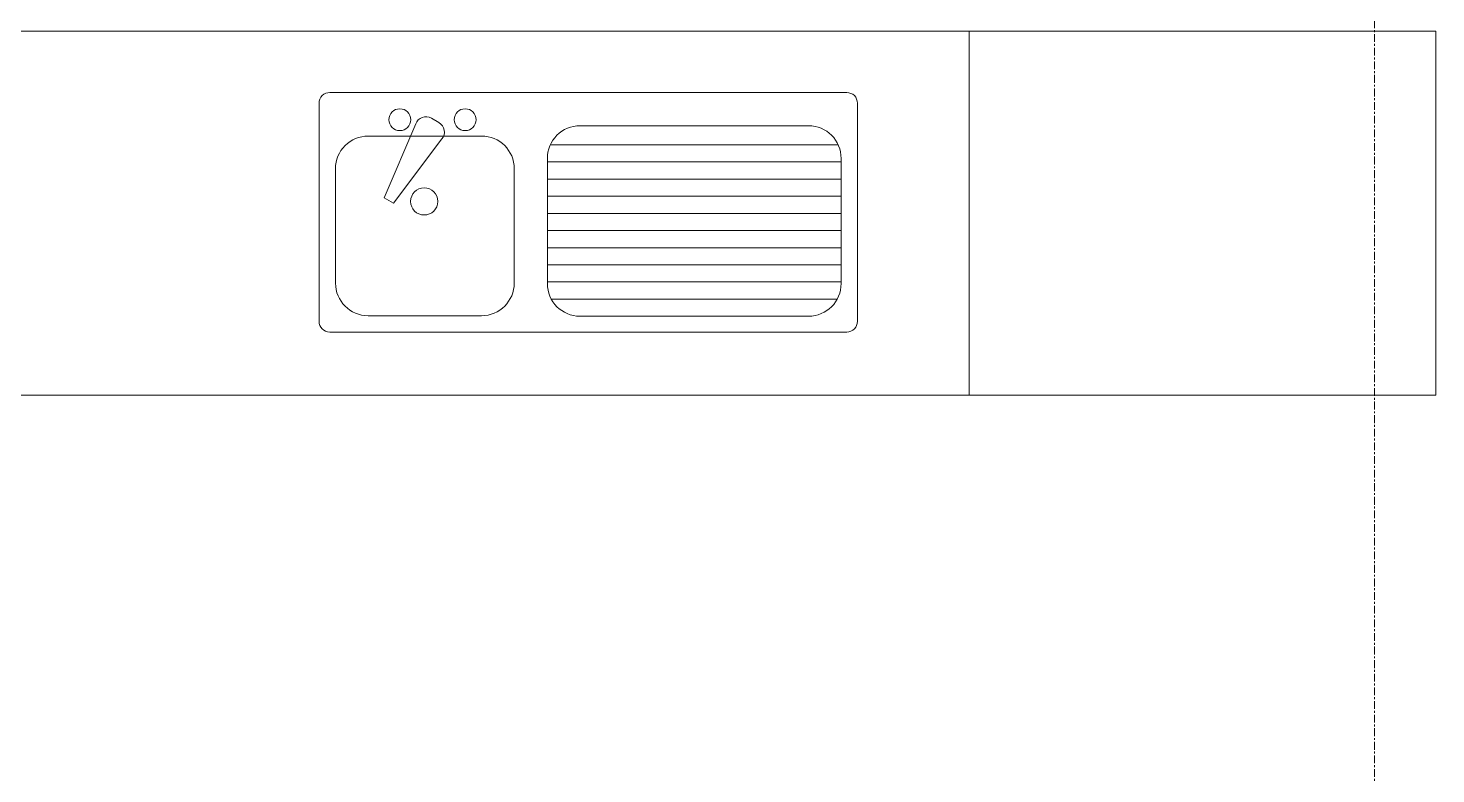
# Model space of a CAD drawing. Header units: millimetres. Extents: x -24439 to 198341, y -52871 to 149926.
# Drawn here: x 46653 to 48953, y 55414 to 56632 of the extents above; entities that cross this region are included whole.
import ezdxf

# ---------------------------------------------------------------- set-up
doc = ezdxf.new("R2010")
doc.units = ezdxf.units.MM
doc.linetypes.add('Grid Line', pattern=[22.225, 12.7, -3.175, 3.175, -3.175])
for name, color, linetype, lineweight in [('0-1', 7, 'Continuous', 5), ('I-FURN', 30, 'Continuous', 9), ('I-FURN-1', 9, 'Continuous', 9), ('S-GRID-1', 1, 'Grid Line', 9)]:
    doc.layers.add(name, color=color, linetype=linetype, lineweight=lineweight)

# ---------------------------------------------------------------- blocks, each defined once
blk = doc.blocks.new('HE BEP A - HE BEP A-431959-TKCS_MB ĐỊNH VỊ CAO ĐỘ THIẾT KẾ')
at = {"layer": 'I-FURN'}
for p, q in [((3.5, -11), (765.9, -11)), ((3.5, -605.3), (3.5, -11)), ((765.9, -11), (765.9, -605.3)), ((765.9, -11), (765.9, -605.3)), ((4293.5, -11), (765.9, -11)), ((1810.5, -114.2), (965.9, -114.2)), ((948.4, -131.7), (948.4, -487.8)), ((1828, -487.8), (1828, -131.7)), ((1028.4, -139.9), (1401.8, -139.9)), ((1562.5, -140.8), (1747.9, -140.8)), ((981.5, -167.9), (1448.7, -167.9)), ((975, -397.7), (975, -193.3)), ((975, -195.9), (1455.1, -195.9)), ((1455.1, -193.3), (1455.1, -397.7)), ((1509.1, -380.9), (1509.1, -194.2)), ((1801.3, -194.2), (1801.3, -380.9)), ((975, -223.9), (1455.1, -223.9)), ((975, -251.9), (1455.1, -251.9)), ((975, -279.9), (1455.1, -279.9)), ((975, -307.9), (1455.1, -307.9)), ((975, -335.9), (1455.1, -335.9)), ((1706.2, -324.4), (1627.3, -429.4)), ((1670.1, -454.1), (1721.6, -333.3)), ((1721.6, -333.3), (1706.2, -324.4)), ((975, -363.9), (1455.1, -363.9)), ((975, -391.9), (1455.1, -391.9)), ((979.9, -419.9), (1450.3, -419.9)), ((1747.9, -434.2), (1562.5, -434.2)), ((1401.8, -451.1), (1028.4, -451.1)), ((1644.6, -463.3), (1632.2, -456.1)), ((965.9, -505.3), (1810.5, -505.3)), ((765.9, -605.3), (3.5, -605.3)), ((765.9, -605.3), (4293.5, -605.3))]:
    blk.add_line(p, q, dxfattribs=at)
for centre, radius in [((1656.3, -327.5), 22.2), ((1589.4, -460.9), 17.8), ((1696.1, -460.9), 17.8)]:
    blk.add_circle(centre, radius, dxfattribs=at)
for centre, radius, start, end in [((965.9, -131.7), 17.5, 90, 180), ((1810.5, -131.7), 17.5, 0, 90), ((1028.4, -193.3), 53.3, 90, 180), ((1401.8, -193.3), 53.3, 0, 90), ((1562.5, -194.2), 53.3, 90, 180), ((1747.9, -194.2), 53.3, 0, 90), ((1562.5, -380.9), 53.3, 180, 270), ((1747.9, -380.9), 53.3, 270, 0), ((1028.4, -397.7), 53.3, 180, 270), ((1401.8, -397.7), 53.3, 270, 0), ((1641, -440.7), 17.8, 140.5382, 240.0479), ((1653.4, -447.9), 17.8, 240.0479, 339.4621), ((965.9, -487.8), 17.5, 180, 270), ((1810.5, -487.8), 17.5, 270, 0)]:
    blk.add_arc(centre, radius, start, end, dxfattribs=at)
at = {"layer": 'I-FURN-1'}
for p, q in [((3.5, -11), (4293.5, -11)), ((3.5, -605.3), (3.5, -11)), ((4293.5, -605.3), (3.5, -605.3))]:
    blk.add_line(p, q, dxfattribs=at)
blk = doc.blocks.new('NCV_TKTC_TANG 1_rvt-1-TKCS_MB ĐỊNH VỊ CAO ĐỘ THIẾT KẾ')
at = {"layer": 'I-FURN-1', "rotation": 180}
blk.add_blockref('HE BEP A - HE BEP A-431959-TKCS_MB ĐỊNH VỊ CAO ĐỘ THIẾT KẾ', (48956.1, 56021.6), dxfattribs=at)

msp = doc.modelspace()

# ---------------------------------------------------------------- linework, layer by layer
at = {"layer": 'S-GRID-1'}
msp.add_line((48852.6, 20960.6), (48852.6, 80482.7), dxfattribs=at)

# ---------------------------------------------------------------- block references
at = {"layer": '0-1'}
msp.add_blockref('NCV_TKTC_TANG 1_rvt-1-TKCS_MB ĐỊNH VỊ CAO ĐỘ THIẾT KẾ', (0, 0), dxfattribs=at)

doc.saveas('drawing.dxf')
